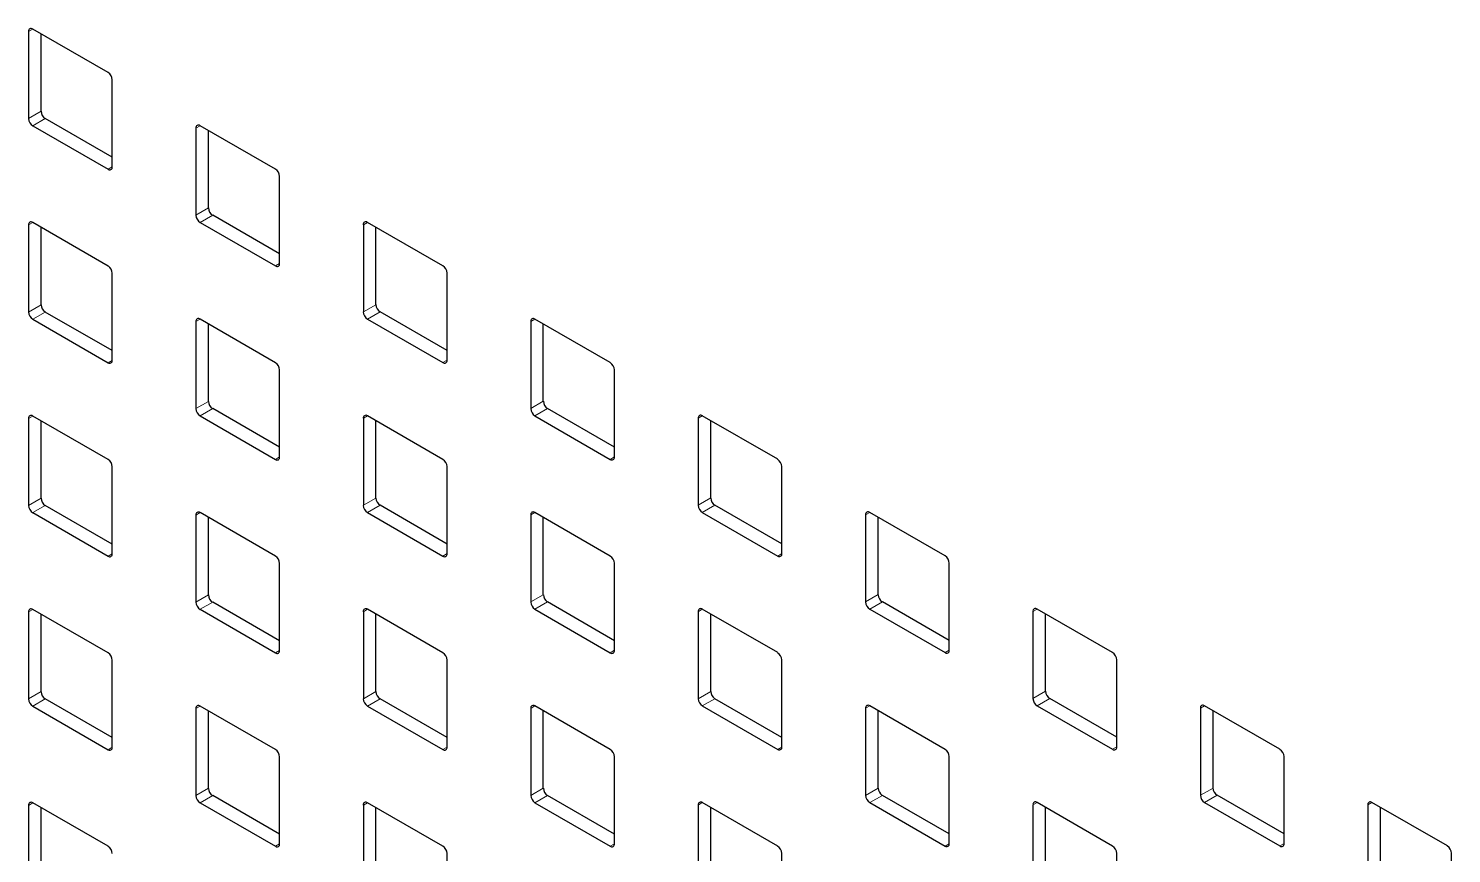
# Model space of a CAD drawing. Header units: millimetres. Extents: x -218071 to -203542, y 15363 to 51382.
# Drawn here: x -217084.25 to -217072.23, y 50852 to 50858.97 of the extents above; entities that cross this region are included whole.
import ezdxf

# ---------------------------------------------------------------- set-up
doc = ezdxf.new("R2010")
doc.units = ezdxf.units.MM
doc.header["$LTSCALE"] = 4
doc.layers.add('TPF-EQUIPEMENT', color=7, linetype='Continuous')

msp = doc.modelspace()

# ---------------------------------------------------------------- linework, layer by layer
at = {"layer": 'TPF-EQUIPEMENT', "color": 8, "linetype": 'Continuous', "lineweight": 18}
for p, q in [((-217084.213, 50858.965), (-217084.249, 50858.945)), ((-217084.143, 50858.271), (-217084.249, 50858.21)), ((-217084.107, 50858.21), (-217084.213, 50858.148)), ((-217082.799, 50858.149), (-217082.835, 50858.128)), ((-217083.542, 50857.801), (-217083.577, 50857.781)), ((-217082.729, 50857.455), (-217082.835, 50857.393)), ((-217084.213, 50857.332), (-217084.249, 50857.311)), ((-217082.693, 50857.393), (-217082.799, 50857.332)), ((-217081.385, 50857.333), (-217081.42, 50857.312)), ((-217082.128, 50856.985), (-217082.163, 50856.965)), ((-217084.143, 50856.637), (-217084.249, 50856.576)), ((-217084.107, 50856.576), (-217084.213, 50856.515)), ((-217081.314, 50856.638), (-217081.42, 50856.577)), ((-217081.279, 50856.577), (-217081.385, 50856.516)), ((-217082.799, 50856.515), (-217082.835, 50856.495)), ((-217079.971, 50856.516), (-217080.006, 50856.496)), ((-217083.542, 50856.168), (-217083.577, 50856.148)), ((-217080.713, 50856.169), (-217080.749, 50856.149)), ((-217082.729, 50855.821), (-217082.835, 50855.76)), ((-217082.693, 50855.76), (-217082.799, 50855.699)), ((-217079.9, 50855.822), (-217080.006, 50855.761)), ((-217079.865, 50855.761), (-217079.971, 50855.7)), ((-217084.213, 50855.698), (-217084.249, 50855.678)), ((-217081.385, 50855.699), (-217081.42, 50855.679)), ((-217078.557, 50855.7), (-217078.592, 50855.68)), ((-217082.128, 50855.352), (-217082.163, 50855.332)), ((-217079.299, 50855.353), (-217079.334, 50855.332)), ((-217084.143, 50855.004), (-217084.249, 50854.943)), ((-217084.107, 50854.943), (-217084.213, 50854.882)), ((-217081.314, 50855.005), (-217081.42, 50854.944)), ((-217081.279, 50854.944), (-217081.385, 50854.883)), ((-217078.486, 50855.006), (-217078.592, 50854.945)), ((-217078.451, 50854.945), (-217078.557, 50854.883)), ((-217082.799, 50854.882), (-217082.835, 50854.862)), ((-217079.971, 50854.883), (-217080.006, 50854.863)), ((-217077.142, 50854.884), (-217077.178, 50854.863)), ((-217083.542, 50854.535), (-217083.577, 50854.514)), ((-217080.713, 50854.536), (-217080.749, 50854.515)), ((-217077.885, 50854.537), (-217077.92, 50854.516)), ((-217082.729, 50854.188), (-217082.835, 50854.127)), ((-217079.9, 50854.189), (-217080.006, 50854.128)), ((-217077.072, 50854.19), (-217077.178, 50854.129)), ((-217084.213, 50854.065), (-217084.249, 50854.045)), ((-217082.693, 50854.127), (-217082.799, 50854.066)), ((-217081.385, 50854.066), (-217081.42, 50854.046)), ((-217079.865, 50854.128), (-217079.971, 50854.066)), ((-217078.557, 50854.067), (-217078.592, 50854.046)), ((-217077.036, 50854.128), (-217077.142, 50854.067)), ((-217075.728, 50854.068), (-217075.764, 50854.047)), ((-217082.128, 50853.719), (-217082.163, 50853.698)), ((-217079.299, 50853.72), (-217079.334, 50853.699)), ((-217076.471, 50853.72), (-217076.506, 50853.7)), ((-217084.143, 50853.371), (-217084.249, 50853.31)), ((-217081.314, 50853.372), (-217081.42, 50853.311)), ((-217078.486, 50853.373), (-217078.592, 50853.311)), ((-217075.657, 50853.374), (-217075.764, 50853.312)), ((-217084.107, 50853.31), (-217084.213, 50853.248)), ((-217082.799, 50853.249), (-217082.835, 50853.228)), ((-217081.279, 50853.311), (-217081.385, 50853.249)), ((-217079.971, 50853.25), (-217080.006, 50853.229)), ((-217078.451, 50853.311), (-217078.557, 50853.25)), ((-217077.142, 50853.251), (-217077.178, 50853.23)), ((-217075.622, 50853.312), (-217075.728, 50853.251)), ((-217074.314, 50853.251), (-217074.349, 50853.231)), ((-217083.542, 50852.902), (-217083.577, 50852.881)), ((-217080.713, 50852.902), (-217080.749, 50852.882)), ((-217077.885, 50852.903), (-217077.92, 50852.883)), ((-217075.056, 50852.904), (-217075.092, 50852.884)), ((-217082.729, 50852.555), (-217082.835, 50852.493)), ((-217082.693, 50852.493), (-217082.799, 50852.432)), ((-217079.9, 50852.556), (-217080.006, 50852.494)), ((-217079.865, 50852.494), (-217079.971, 50852.433)), ((-217077.072, 50852.556), (-217077.178, 50852.495)), ((-217077.036, 50852.495), (-217077.142, 50852.434)), ((-217074.243, 50852.557), (-217074.349, 50852.496)), ((-217074.208, 50852.496), (-217074.314, 50852.435)), ((-217084.213, 50852.432), (-217084.249, 50852.411)), ((-217081.385, 50852.433), (-217081.42, 50852.412)), ((-217078.557, 50852.434), (-217078.592, 50852.413)), ((-217075.728, 50852.434), (-217075.764, 50852.414)), ((-217072.9, 50852.435), (-217072.935, 50852.415)), ((-217082.128, 50852.085), (-217082.163, 50852.065)), ((-217079.299, 50852.086), (-217079.334, 50852.066)), ((-217076.471, 50852.087), (-217076.506, 50852.067)), ((-217073.642, 50852.088), (-217073.678, 50852.068))]:
    msp.add_line(p, q, dxfattribs=at)
at = {"layer": 'TPF-EQUIPEMENT', "color": 7, "linetype": 'Continuous', "lineweight": 25}
for p, q in [((-217084.249, 50858.945), (-217084.249, 50858.21)), ((-217083.577, 50858.598), (-217084.213, 50858.965)), ((-217084.143, 50858.271), (-217084.143, 50858.924)), ((-217083.542, 50857.801), (-217083.542, 50858.536)), ((-217084.213, 50858.148), (-217083.577, 50857.781)), ((-217083.542, 50857.883), (-217084.107, 50858.21)), ((-217082.163, 50857.781), (-217082.799, 50858.149)), ((-217082.835, 50858.128), (-217082.835, 50857.393)), ((-217082.729, 50857.455), (-217082.729, 50858.108)), ((-217082.128, 50856.985), (-217082.128, 50857.72)), ((-217084.249, 50857.311), (-217084.249, 50856.576)), ((-217083.577, 50856.964), (-217084.213, 50857.332)), ((-217082.799, 50857.332), (-217082.163, 50856.965)), ((-217082.128, 50857.067), (-217082.693, 50857.393)), ((-217081.42, 50857.312), (-217081.42, 50856.577)), ((-217080.749, 50856.965), (-217081.385, 50857.333)), ((-217084.143, 50856.637), (-217084.143, 50857.291)), ((-217081.314, 50856.638), (-217081.314, 50857.292)), ((-217083.542, 50856.168), (-217083.542, 50856.903)), ((-217080.713, 50856.169), (-217080.713, 50856.904)), ((-217083.542, 50856.25), (-217084.107, 50856.576)), ((-217080.713, 50856.251), (-217081.279, 50856.577)), ((-217084.213, 50856.515), (-217083.577, 50856.148)), ((-217082.835, 50856.495), (-217082.835, 50855.76)), ((-217082.163, 50856.148), (-217082.799, 50856.515)), ((-217082.729, 50855.821), (-217082.729, 50856.475)), ((-217081.385, 50856.516), (-217080.749, 50856.149)), ((-217080.006, 50856.496), (-217080.006, 50855.761)), ((-217079.334, 50856.149), (-217079.971, 50856.516)), ((-217079.9, 50855.822), (-217079.9, 50856.476)), ((-217082.128, 50855.352), (-217082.128, 50856.087)), ((-217079.299, 50855.353), (-217079.299, 50856.088)), ((-217082.128, 50855.434), (-217082.693, 50855.76)), ((-217079.299, 50855.434), (-217079.865, 50855.761)), ((-217084.249, 50855.678), (-217084.249, 50854.943)), ((-217083.577, 50855.331), (-217084.213, 50855.698)), ((-217084.143, 50855.004), (-217084.143, 50855.658)), ((-217082.799, 50855.699), (-217082.163, 50855.332)), ((-217081.42, 50855.679), (-217081.42, 50854.944)), ((-217080.749, 50855.332), (-217081.385, 50855.699)), ((-217081.314, 50855.005), (-217081.314, 50855.658)), ((-217079.971, 50855.7), (-217079.334, 50855.332)), ((-217078.592, 50855.68), (-217078.592, 50854.945)), ((-217077.92, 50855.333), (-217078.557, 50855.7)), ((-217078.486, 50855.006), (-217078.486, 50855.659)), ((-217083.542, 50854.535), (-217083.542, 50855.27)), ((-217080.713, 50854.536), (-217080.713, 50855.271)), ((-217077.885, 50854.537), (-217077.885, 50855.272)), ((-217083.542, 50854.616), (-217084.107, 50854.943)), ((-217080.713, 50854.617), (-217081.279, 50854.944)), ((-217077.885, 50854.618), (-217078.451, 50854.945)), ((-217084.213, 50854.882), (-217083.577, 50854.514)), ((-217082.835, 50854.862), (-217082.835, 50854.127)), ((-217082.163, 50854.515), (-217082.799, 50854.882)), ((-217082.729, 50854.188), (-217082.729, 50854.841)), ((-217081.385, 50854.883), (-217080.749, 50854.515)), ((-217080.006, 50854.863), (-217080.006, 50854.128)), ((-217079.334, 50854.516), (-217079.971, 50854.883)), ((-217079.9, 50854.189), (-217079.9, 50854.842)), ((-217078.557, 50854.883), (-217077.92, 50854.516)), ((-217077.178, 50854.863), (-217077.178, 50854.129)), ((-217076.506, 50854.517), (-217077.142, 50854.884)), ((-217077.072, 50854.19), (-217077.072, 50854.843)), ((-217082.128, 50853.719), (-217082.128, 50854.454)), ((-217079.299, 50853.72), (-217079.299, 50854.455)), ((-217076.471, 50853.72), (-217076.471, 50854.455)), ((-217083.577, 50853.698), (-217084.213, 50854.065)), ((-217082.799, 50854.066), (-217082.163, 50853.698)), ((-217082.128, 50853.8), (-217082.693, 50854.127)), ((-217080.749, 50853.699), (-217081.385, 50854.066)), ((-217079.971, 50854.066), (-217079.334, 50853.699)), ((-217079.299, 50853.801), (-217079.865, 50854.128)), ((-217077.92, 50853.7), (-217078.557, 50854.067)), ((-217077.142, 50854.067), (-217076.506, 50853.7)), ((-217076.471, 50853.802), (-217077.036, 50854.128)), ((-217075.092, 50853.7), (-217075.728, 50854.068)), ((-217084.249, 50854.045), (-217084.249, 50853.31)), ((-217084.143, 50853.371), (-217084.143, 50854.024)), ((-217081.42, 50854.046), (-217081.42, 50853.311)), ((-217081.314, 50853.372), (-217081.314, 50854.025)), ((-217078.592, 50854.046), (-217078.592, 50853.311)), ((-217078.486, 50853.373), (-217078.486, 50854.026)), ((-217075.764, 50854.047), (-217075.764, 50853.312)), ((-217075.657, 50853.374), (-217075.657, 50854.027)), ((-217083.542, 50852.902), (-217083.542, 50853.637)), ((-217080.713, 50852.902), (-217080.713, 50853.637)), ((-217077.885, 50852.903), (-217077.885, 50853.638)), ((-217075.056, 50852.904), (-217075.056, 50853.639)), ((-217084.213, 50853.248), (-217083.577, 50852.881)), ((-217083.542, 50852.983), (-217084.107, 50853.31)), ((-217082.835, 50853.228), (-217082.835, 50852.493)), ((-217082.163, 50852.882), (-217082.799, 50853.249)), ((-217081.385, 50853.249), (-217080.749, 50852.882)), ((-217080.713, 50852.984), (-217081.279, 50853.311)), ((-217080.006, 50853.229), (-217080.006, 50852.494)), ((-217079.334, 50852.882), (-217079.971, 50853.25)), ((-217078.557, 50853.25), (-217077.92, 50852.883)), ((-217077.885, 50852.985), (-217078.451, 50853.311)), ((-217077.178, 50853.23), (-217077.178, 50852.495)), ((-217076.506, 50852.883), (-217077.142, 50853.251)), ((-217077.072, 50852.556), (-217077.072, 50853.21)), ((-217075.728, 50853.251), (-217075.092, 50852.884)), ((-217075.056, 50852.986), (-217075.622, 50853.312)), ((-217074.349, 50853.231), (-217074.349, 50852.496)), ((-217073.678, 50852.884), (-217074.314, 50853.252)), ((-217074.243, 50852.557), (-217074.243, 50853.211)), ((-217082.729, 50852.555), (-217082.729, 50853.208)), ((-217079.9, 50852.556), (-217079.9, 50853.209)), ((-217082.128, 50852.085), (-217082.128, 50852.82)), ((-217079.299, 50852.086), (-217079.299, 50852.821)), ((-217076.471, 50852.087), (-217076.471, 50852.822)), ((-217073.642, 50852.088), (-217073.642, 50852.823)), ((-217082.128, 50852.167), (-217082.693, 50852.493)), ((-217079.299, 50852.168), (-217079.865, 50852.494)), ((-217076.471, 50852.169), (-217077.036, 50852.495)), ((-217073.642, 50852.17), (-217074.208, 50852.496)), ((-217084.249, 50852.411), (-217084.249, 50851.676)), ((-217083.577, 50852.065), (-217084.213, 50852.432)), ((-217084.143, 50851.738), (-217084.143, 50852.391)), ((-217082.799, 50852.432), (-217082.163, 50852.065)), ((-217081.42, 50852.412), (-217081.42, 50851.677)), ((-217080.749, 50852.065), (-217081.385, 50852.433)), ((-217081.314, 50851.739), (-217081.314, 50852.392)), ((-217079.971, 50852.433), (-217079.334, 50852.066)), ((-217078.592, 50852.413), (-217078.592, 50851.678)), ((-217077.92, 50852.066), (-217078.557, 50852.434)), ((-217078.486, 50851.739), (-217078.486, 50852.393)), ((-217077.142, 50852.434), (-217076.506, 50852.067)), ((-217075.764, 50852.414), (-217075.764, 50851.679)), ((-217075.092, 50852.067), (-217075.728, 50852.434)), ((-217075.657, 50851.74), (-217075.657, 50852.394)), ((-217074.314, 50852.435), (-217073.678, 50852.068)), ((-217072.935, 50852.415), (-217072.935, 50851.68)), ((-217072.263, 50852.068), (-217072.9, 50852.435)), ((-217072.829, 50851.741), (-217072.829, 50852.394)), ((-217080.713, 50851.269), (-217080.713, 50852.004)), ((-217077.885, 50851.27), (-217077.885, 50852.005)), ((-217075.056, 50851.271), (-217075.056, 50852.006)), ((-217072.228, 50851.272), (-217072.228, 50852.007))]:
    msp.add_line(p, q, dxfattribs=at)
for centre, radius, start, end in [((-217084.227, 50858.948), 0.0218, 50.815, 189.2203), ((-217083.618, 50858.533), 0.0768, 2.6023, 57.3977), ((-217084.066, 50858.274), 0.0768, 182.6023, 237.3977), ((-217084.172, 50858.213), 0.0768, 182.6023, 237.3977), ((-217082.813, 50858.132), 0.0218, 50.815, 189.2203), ((-217083.563, 50857.798), 0.0218, 230.815, 9.2203), ((-217082.204, 50857.717), 0.0768, 2.6023, 57.3977), ((-217082.652, 50857.458), 0.0768, 182.6023, 237.3977), ((-217084.227, 50857.315), 0.0218, 50.815, 189.2203), ((-217082.758, 50857.397), 0.0768, 182.6023, 237.3977), ((-217081.399, 50857.316), 0.0218, 50.815, 189.2203), ((-217083.618, 50856.9), 0.0768, 2.6023, 57.3977), ((-217082.149, 50856.982), 0.0218, 230.815, 9.2203), ((-217080.79, 50856.901), 0.0768, 2.6023, 57.3977), ((-217084.172, 50856.58), 0.0768, 182.6023, 237.3977), ((-217084.066, 50856.641), 0.0768, 182.6023, 237.3977), ((-217081.344, 50856.581), 0.0768, 182.6023, 237.3977), ((-217081.238, 50856.642), 0.0768, 182.6023, 237.3977), ((-217082.813, 50856.499), 0.0218, 50.815, 189.2203), ((-217079.985, 50856.499), 0.0218, 50.815, 189.2203), ((-217083.563, 50856.165), 0.0218, 230.815, 9.2203), ((-217082.204, 50856.083), 0.0768, 2.6023, 57.3977), ((-217080.735, 50856.166), 0.0218, 230.815, 9.2203), ((-217079.376, 50856.084), 0.0768, 2.6023, 57.3977), ((-217082.758, 50855.764), 0.0768, 182.6023, 237.3977), ((-217082.652, 50855.825), 0.0768, 182.6023, 237.3977), ((-217079.929, 50855.764), 0.0768, 182.6023, 237.3977), ((-217079.823, 50855.826), 0.0768, 182.6023, 237.3977), ((-217084.227, 50855.681), 0.0218, 50.815, 189.2203), ((-217081.399, 50855.682), 0.0218, 50.815, 189.2203), ((-217078.57, 50855.683), 0.0218, 50.815, 189.2203), ((-217083.618, 50855.266), 0.0768, 2.6023, 57.3977), ((-217082.149, 50855.348), 0.0218, 230.815, 9.2203), ((-217080.79, 50855.267), 0.0768, 2.6023, 57.3977), ((-217079.321, 50855.349), 0.0218, 230.815, 9.2203), ((-217077.962, 50855.268), 0.0768, 2.6023, 57.3977), ((-217084.172, 50854.946), 0.0768, 182.6023, 237.3977), ((-217084.066, 50855.008), 0.0768, 182.6023, 237.3977), ((-217081.344, 50854.947), 0.0768, 182.6023, 237.3977), ((-217081.238, 50855.009), 0.0768, 182.6023, 237.3977), ((-217078.515, 50854.948), 0.0768, 182.6023, 237.3977), ((-217078.409, 50855.009), 0.0768, 182.6023, 237.3977), ((-217082.813, 50854.865), 0.0218, 50.815, 189.2203), ((-217079.985, 50854.866), 0.0218, 50.815, 189.2203), ((-217077.156, 50854.867), 0.0218, 50.815, 189.2203), ((-217083.563, 50854.531), 0.0218, 230.815, 9.2203), ((-217080.735, 50854.532), 0.0218, 230.815, 9.2203), ((-217077.906, 50854.533), 0.0218, 230.815, 9.2203), ((-217082.204, 50854.45), 0.0768, 2.6023, 57.3977), ((-217079.376, 50854.451), 0.0768, 2.6023, 57.3977), ((-217076.547, 50854.452), 0.0768, 2.6023, 57.3977), ((-217082.652, 50854.191), 0.0768, 182.6023, 237.3977), ((-217079.823, 50854.192), 0.0768, 182.6023, 237.3977), ((-217076.995, 50854.193), 0.0768, 182.6023, 237.3977), ((-217084.227, 50854.048), 0.0218, 50.815, 189.2203), ((-217082.758, 50854.13), 0.0768, 182.6023, 237.3977), ((-217081.399, 50854.049), 0.0218, 50.815, 189.2203), ((-217079.929, 50854.131), 0.0768, 182.6023, 237.3977), ((-217078.57, 50854.05), 0.0218, 50.815, 189.2203), ((-217077.101, 50854.132), 0.0768, 182.6023, 237.3977), ((-217075.742, 50854.051), 0.0218, 50.815, 189.2203), ((-217083.618, 50853.633), 0.0768, 2.6023, 57.3977), ((-217082.149, 50853.715), 0.0218, 230.815, 9.2203), ((-217080.79, 50853.634), 0.0768, 2.6023, 57.3977), ((-217079.321, 50853.716), 0.0218, 230.815, 9.2203), ((-217077.962, 50853.635), 0.0768, 2.6023, 57.3977), ((-217076.492, 50853.717), 0.0218, 230.815, 9.2203), ((-217075.133, 50853.636), 0.0768, 2.6023, 57.3977), ((-217084.066, 50853.374), 0.0768, 182.6023, 237.3977), ((-217081.238, 50853.375), 0.0768, 182.6023, 237.3977), ((-217078.409, 50853.376), 0.0768, 182.6023, 237.3977), ((-217075.581, 50853.377), 0.0768, 182.6023, 237.3977), ((-217084.172, 50853.313), 0.0768, 182.6023, 237.3977), ((-217082.813, 50853.232), 0.0218, 50.815, 189.2203), ((-217081.344, 50853.314), 0.0768, 182.6023, 237.3977), ((-217079.985, 50853.233), 0.0218, 50.815, 189.2203), ((-217078.515, 50853.315), 0.0768, 182.6023, 237.3977), ((-217077.156, 50853.234), 0.0218, 50.815, 189.2203), ((-217075.687, 50853.316), 0.0768, 182.6023, 237.3977), ((-217074.328, 50853.235), 0.0218, 50.815, 189.2203), ((-217083.563, 50852.898), 0.0218, 230.815, 9.2203), ((-217082.204, 50852.817), 0.0768, 2.6023, 57.3977), ((-217080.735, 50852.899), 0.0218, 230.815, 9.2203), ((-217079.376, 50852.818), 0.0768, 2.6023, 57.3977), ((-217077.906, 50852.9), 0.0218, 230.815, 9.2203), ((-217076.547, 50852.819), 0.0768, 2.6023, 57.3977), ((-217075.078, 50852.901), 0.0218, 230.815, 9.2203), ((-217073.719, 50852.819), 0.0768, 2.6023, 57.3977), ((-217082.758, 50852.497), 0.0768, 182.6023, 237.3977), ((-217082.652, 50852.558), 0.0768, 182.6023, 237.3977), ((-217079.929, 50852.498), 0.0768, 182.6023, 237.3977), ((-217079.823, 50852.559), 0.0768, 182.6023, 237.3977), ((-217077.101, 50852.499), 0.0768, 182.6023, 237.3977), ((-217076.995, 50852.56), 0.0768, 182.6023, 237.3977), ((-217074.273, 50852.5), 0.0768, 182.6023, 237.3977), ((-217074.167, 50852.561), 0.0768, 182.6023, 237.3977), ((-217084.227, 50852.415), 0.0218, 50.815, 189.2203), ((-217081.399, 50852.416), 0.0218, 50.815, 189.2203), ((-217078.57, 50852.417), 0.0218, 50.815, 189.2203), ((-217075.742, 50852.418), 0.0218, 50.815, 189.2203), ((-217072.914, 50852.418), 0.0218, 50.815, 189.2203), ((-217083.618, 50852), 0.0768, 2.6023, 57.3977), ((-217082.149, 50852.082), 0.0218, 230.815, 9.2203), ((-217080.79, 50852.001), 0.0768, 2.6023, 57.3977), ((-217079.321, 50852.083), 0.0218, 230.815, 9.2203), ((-217077.962, 50852.002), 0.0768, 2.6023, 57.3977), ((-217076.492, 50852.084), 0.0218, 230.815, 9.2203), ((-217075.133, 50852.002), 0.0768, 2.6023, 57.3977), ((-217073.664, 50852.085), 0.0218, 230.815, 9.2203), ((-217072.305, 50852.003), 0.0768, 2.6023, 57.3977)]:
    msp.add_arc(centre, radius, start, end, dxfattribs=at)

doc.saveas('drawing.dxf')
